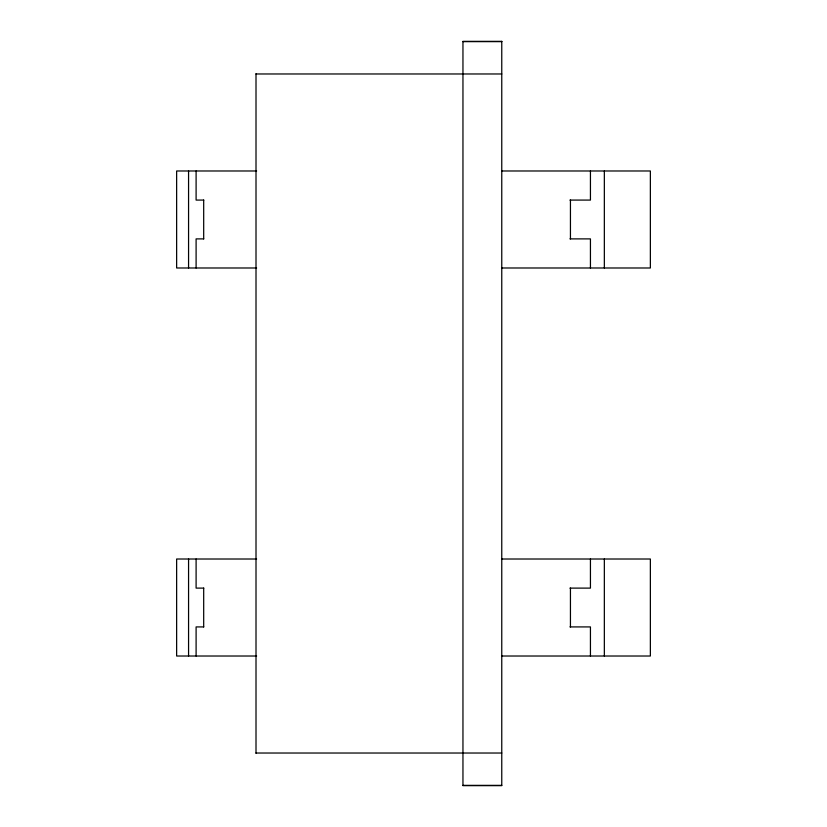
<?xml version="1.0" encoding="UTF-8"?>
<svg xmlns="http://www.w3.org/2000/svg" width="827" height="827" viewBox="0 0 827 827"><rect width="100%" height="100%" fill="white"/><g stroke="black" fill="none" stroke-linecap="round" stroke-linejoin="round"><path stroke-width="1.24" d="M462.955 41.639L501.762 41.639M256.008 73.975L501.762 73.975M256.628 170.982L176.637 170.982L176.637 267.989L256.628 267.989M501.648 170.982L650.363 170.982L650.363 267.989L501.762 267.989M203.773 200.082L196.102 200.082L196.102 170.982M569.958 200.082L590.437 200.082L590.437 170.982M203.742 238.889L196.102 238.889L196.102 267.989M569.958 238.889L590.437 238.889L590.437 267.989M256.628 559.011L176.637 559.011L176.637 656.018L256.628 656.018M501.648 559.011L650.363 559.011L650.363 656.018L501.762 656.018M203.773 588.111L196.102 588.111L196.102 559.011M569.958 588.111L590.437 588.111L590.437 559.011M203.742 626.918L196.102 626.918L196.102 656.018M569.958 626.918L590.437 626.918L590.437 656.018M256.008 753.025L501.762 753.025M462.955 785.361L501.762 785.361M604.341 170.982L604.341 267.989M604.341 559.011L604.341 656.018M570.444 200.082L570.444 238.889M570.444 588.111L570.444 626.918M256.008 73.686L256.008 753.314M203.69 200.082L203.69 238.889M203.69 588.111L203.69 626.918M188.566 170.982L188.566 267.989M188.566 559.011L188.566 656.018M501.762 41.35L462.955 41.35L462.955 785.65L501.762 785.65L501.762 41.35"/></g></svg>
